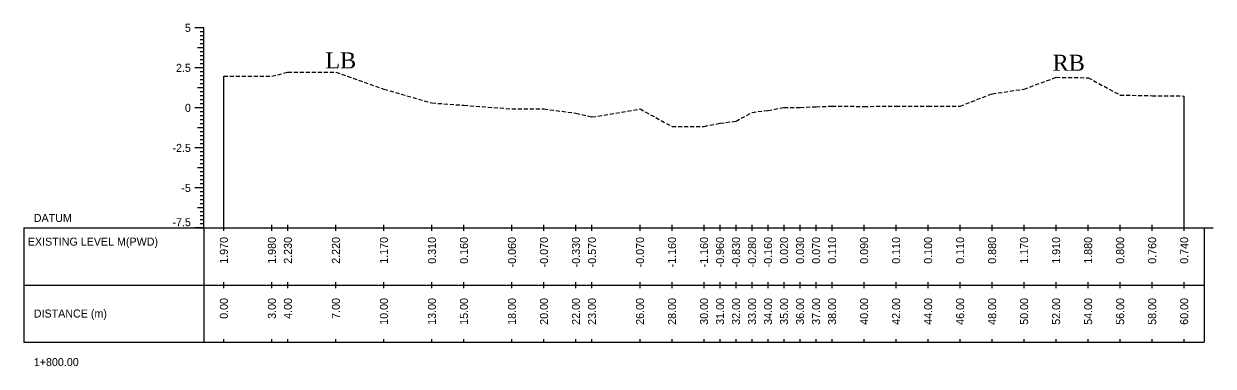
# Model space of a CAD drawing. Header units: inches. Extents: x 2527 to 3799, y -2520 to -1051.
# Drawn here: x 3584.5 to 3658.8, y -1367.1 to -1345.7 of the extents above; entities that cross this region are included whole.
import ezdxf
from ezdxf.enums import TextEntityAlignment as Align

# ---------------------------------------------------------------- set-up
doc = ezdxf.new("R2010")
doc.units = ezdxf.units.IN
doc.header["$MEASUREMENT"] = 0
doc.linetypes.add('HIDDEN', pattern=[0.375, 0.25, -0.125])
doc.layers.add('CS_Drawing', color=7, linetype='Continuous')
doc.layers.add('GL', color=3, linetype='HIDDEN')
doc.styles.add('romans', font='romans.shx')

msp = doc.modelspace()

# ---------------------------------------------------------------- linework, layer by layer
at = {"layer": 'CS_Drawing'}
for p, q in [((3595.741, -1345.985), (3595.179, -1345.985)), ((3595.741, -1345.985), (3595.347, -1345.985)), ((3595.741, -1345.985), (3595.516, -1345.985)), ((3595.741, -1346.235), (3595.516, -1346.235)), ((3595.741, -1346.485), (3595.516, -1346.485)), ((3595.741, -1358.485), (3595.741, -1345.985)), ((3595.741, -1347.235), (3595.347, -1347.235)), ((3595.741, -1346.735), (3595.516, -1346.735)), ((3595.741, -1346.985), (3595.516, -1346.985)), ((3595.741, -1347.235), (3595.516, -1347.235)), ((3595.741, -1347.485), (3595.516, -1347.485)), ((3595.741, -1347.735), (3595.516, -1347.735)), ((3595.741, -1347.985), (3595.516, -1347.985)), ((3595.741, -1348.485), (3595.179, -1348.485)), ((3595.741, -1348.485), (3595.347, -1348.485)), ((3595.741, -1348.235), (3595.516, -1348.235)), ((3595.741, -1348.485), (3595.516, -1348.485)), ((3595.741, -1348.735), (3595.516, -1348.735)), ((3595.741, -1348.985), (3595.516, -1348.985)), ((3595.741, -1349.235), (3595.516, -1349.235)), ((3595.741, -1349.485), (3595.516, -1349.485)), ((3596.991, -1358.485), (3596.991, -1349.015)), ((3595.741, -1349.735), (3595.347, -1349.735)), ((3595.741, -1349.735), (3595.516, -1349.735)), ((3595.741, -1349.985), (3595.516, -1349.985)), ((3595.741, -1350.235), (3595.516, -1350.235)), ((3656.991, -1358.485), (3656.991, -1350.245)), ((3595.741, -1350.985), (3595.179, -1350.985)), ((3595.741, -1350.985), (3595.347, -1350.985)), ((3595.741, -1350.485), (3595.516, -1350.485)), ((3595.741, -1350.735), (3595.516, -1350.735)), ((3595.741, -1350.985), (3595.516, -1350.985)), ((3595.741, -1351.235), (3595.516, -1351.235)), ((3595.741, -1351.485), (3595.516, -1351.485)), ((3595.741, -1351.735), (3595.516, -1351.735)), ((3595.741, -1352.235), (3595.347, -1352.235)), ((3595.741, -1351.985), (3595.516, -1351.985)), ((3595.741, -1352.235), (3595.516, -1352.235)), ((3595.741, -1352.485), (3595.516, -1352.485)), ((3595.741, -1352.735), (3595.516, -1352.735)), ((3595.741, -1352.985), (3595.516, -1352.985)), ((3595.741, -1353.485), (3595.179, -1353.485)), ((3595.741, -1353.485), (3595.347, -1353.485)), ((3595.741, -1353.235), (3595.516, -1353.235)), ((3595.741, -1353.485), (3595.516, -1353.485)), ((3595.741, -1353.735), (3595.516, -1353.735)), ((3595.741, -1353.985), (3595.516, -1353.985)), ((3595.741, -1354.235), (3595.516, -1354.235)), ((3595.741, -1354.485), (3595.516, -1354.485)), ((3595.741, -1354.735), (3595.347, -1354.735)), ((3595.741, -1354.735), (3595.516, -1354.735)), ((3595.741, -1354.985), (3595.516, -1354.985)), ((3595.741, -1355.235), (3595.516, -1355.235)), ((3595.741, -1355.985), (3595.179, -1355.985)), ((3595.741, -1355.985), (3595.347, -1355.985)), ((3595.741, -1355.485), (3595.516, -1355.485)), ((3595.741, -1355.735), (3595.516, -1355.735)), ((3595.741, -1355.985), (3595.516, -1355.985)), ((3595.741, -1356.235), (3595.516, -1356.235)), ((3595.741, -1356.485), (3595.516, -1356.485)), ((3595.741, -1356.735), (3595.516, -1356.735)), ((3595.741, -1357.235), (3595.347, -1357.235)), ((3595.741, -1356.985), (3595.516, -1356.985)), ((3595.741, -1357.235), (3595.516, -1357.235)), ((3595.741, -1357.485), (3595.516, -1357.485)), ((3595.741, -1357.735), (3595.516, -1357.735)), ((3595.741, -1357.985), (3595.516, -1357.985)), ((3595.741, -1358.235), (3595.516, -1358.235)), ((3596.991, -1358.673), (3596.991, -1358.298)), ((3599.991, -1358.673), (3599.991, -1358.298)), ((3600.991, -1358.673), (3600.991, -1358.298)), ((3603.991, -1358.673), (3603.991, -1358.298)), ((3606.991, -1358.673), (3606.991, -1358.298)), ((3609.991, -1358.673), (3609.991, -1358.298)), ((3611.991, -1358.673), (3611.991, -1358.298)), ((3614.991, -1358.673), (3614.991, -1358.298)), ((3616.991, -1358.673), (3616.991, -1358.298)), ((3618.991, -1358.673), (3618.991, -1358.298)), ((3619.991, -1358.673), (3619.991, -1358.298)), ((3622.991, -1358.673), (3622.991, -1358.298)), ((3624.991, -1358.673), (3624.991, -1358.298)), ((3626.991, -1358.673), (3626.991, -1358.298)), ((3627.991, -1358.673), (3627.991, -1358.298)), ((3628.991, -1358.673), (3628.991, -1358.298)), ((3629.991, -1358.673), (3629.991, -1358.298)), ((3630.991, -1358.673), (3630.991, -1358.298)), ((3631.991, -1358.673), (3631.991, -1358.298)), ((3632.991, -1358.673), (3632.991, -1358.298)), ((3633.991, -1358.673), (3633.991, -1358.298)), ((3634.991, -1358.673), (3634.991, -1358.298)), ((3636.991, -1358.673), (3636.991, -1358.298)), ((3638.991, -1358.673), (3638.991, -1358.298)), ((3640.991, -1358.673), (3640.991, -1358.298)), ((3642.991, -1358.673), (3642.991, -1358.298)), ((3644.991, -1358.673), (3644.991, -1358.298)), ((3646.991, -1358.673), (3646.991, -1358.298)), ((3648.991, -1358.673), (3648.991, -1358.298)), ((3650.991, -1358.673), (3650.991, -1358.298)), ((3652.991, -1358.673), (3652.991, -1358.298)), ((3654.991, -1358.673), (3654.991, -1358.298)), ((3656.991, -1358.673), (3656.991, -1358.298)), ((3584.491, -1358.485), (3595.741, -1358.485)), ((3584.491, -1358.485), (3584.491, -1365.61)), ((3595.741, -1358.485), (3595.179, -1358.485)), ((3595.741, -1358.485), (3595.347, -1358.485)), ((3595.741, -1358.485), (3595.516, -1358.485)), ((3595.741, -1358.485), (3658.241, -1358.485)), ((3595.741, -1358.485), (3595.741, -1365.61)), ((3658.241, -1358.485), (3658.804, -1358.485)), ((3658.241, -1358.485), (3658.635, -1358.485)), ((3658.241, -1358.485), (3658.466, -1358.485)), ((3658.241, -1358.485), (3658.241, -1365.61)), ((3584.491, -1362.048), (3595.741, -1362.048)), ((3595.741, -1362.048), (3658.241, -1362.048)), ((3595.741, -1362.048), (3658.241, -1362.048)), ((3596.991, -1362.235), (3596.991, -1361.86)), ((3599.991, -1362.235), (3599.991, -1361.86)), ((3600.991, -1362.235), (3600.991, -1361.86)), ((3603.991, -1362.235), (3603.991, -1361.86)), ((3606.991, -1362.235), (3606.991, -1361.86)), ((3609.991, -1362.235), (3609.991, -1361.86)), ((3611.991, -1362.235), (3611.991, -1361.86)), ((3614.991, -1362.235), (3614.991, -1361.86)), ((3616.991, -1362.235), (3616.991, -1361.86)), ((3618.991, -1362.235), (3618.991, -1361.86)), ((3619.991, -1362.235), (3619.991, -1361.86)), ((3622.991, -1362.235), (3622.991, -1361.86)), ((3624.991, -1362.235), (3624.991, -1361.86)), ((3626.991, -1362.235), (3626.991, -1361.86)), ((3627.991, -1362.235), (3627.991, -1361.86)), ((3628.991, -1362.235), (3628.991, -1361.86)), ((3629.991, -1362.235), (3629.991, -1361.86)), ((3630.991, -1362.235), (3630.991, -1361.86)), ((3631.991, -1362.235), (3631.991, -1361.86)), ((3632.991, -1362.235), (3632.991, -1361.86)), ((3633.991, -1362.235), (3633.991, -1361.86)), ((3634.991, -1362.235), (3634.991, -1361.86)), ((3636.991, -1362.235), (3636.991, -1361.86)), ((3638.991, -1362.235), (3638.991, -1361.86)), ((3640.991, -1362.235), (3640.991, -1361.86)), ((3642.991, -1362.235), (3642.991, -1361.86)), ((3644.991, -1362.235), (3644.991, -1361.86)), ((3646.991, -1362.235), (3646.991, -1361.86)), ((3648.991, -1362.235), (3648.991, -1361.86)), ((3650.991, -1362.235), (3650.991, -1361.86)), ((3652.991, -1362.235), (3652.991, -1361.86)), ((3654.991, -1362.235), (3654.991, -1361.86)), ((3656.991, -1362.235), (3656.991, -1361.86)), ((3584.491, -1365.61), (3595.741, -1365.61)), ((3595.741, -1365.61), (3658.241, -1365.61)), ((3596.991, -1365.61), (3596.991, -1365.423)), ((3599.991, -1365.61), (3599.991, -1365.423)), ((3600.991, -1365.61), (3600.991, -1365.423)), ((3603.991, -1365.61), (3603.991, -1365.423)), ((3606.991, -1365.61), (3606.991, -1365.423)), ((3609.991, -1365.61), (3609.991, -1365.423)), ((3611.991, -1365.61), (3611.991, -1365.423)), ((3614.991, -1365.61), (3614.991, -1365.423)), ((3616.991, -1365.61), (3616.991, -1365.423)), ((3618.991, -1365.61), (3618.991, -1365.423)), ((3619.991, -1365.61), (3619.991, -1365.423)), ((3622.991, -1365.61), (3622.991, -1365.423)), ((3624.991, -1365.61), (3624.991, -1365.423)), ((3626.991, -1365.61), (3626.991, -1365.423)), ((3627.991, -1365.61), (3627.991, -1365.423)), ((3628.991, -1365.61), (3628.991, -1365.423)), ((3629.991, -1365.61), (3629.991, -1365.423)), ((3630.991, -1365.61), (3630.991, -1365.423)), ((3631.991, -1365.61), (3631.991, -1365.423)), ((3632.991, -1365.61), (3632.991, -1365.423)), ((3633.991, -1365.61), (3633.991, -1365.423)), ((3634.991, -1365.61), (3634.991, -1365.423)), ((3636.991, -1365.61), (3636.991, -1365.423)), ((3638.991, -1365.61), (3638.991, -1365.423)), ((3640.991, -1365.61), (3640.991, -1365.423)), ((3642.991, -1365.61), (3642.991, -1365.423)), ((3644.991, -1365.61), (3644.991, -1365.423)), ((3646.991, -1365.61), (3646.991, -1365.423)), ((3648.991, -1365.61), (3648.991, -1365.423)), ((3650.991, -1365.61), (3650.991, -1365.423)), ((3652.991, -1365.61), (3652.991, -1365.423)), ((3654.991, -1365.61), (3654.991, -1365.423)), ((3656.991, -1365.61), (3656.991, -1365.423))]:
    msp.add_line(p, q, dxfattribs=at)
at = {"layer": 'GL'}
msp.add_lwpolyline([(3596.991, -1349.015), (3599.991, -1349.005), (3600.991, -1348.755), (3603.991, -1348.765), (3606.991, -1349.815), (3609.991, -1350.675), (3611.991, -1350.825), (3614.991, -1351.045), (3616.991, -1351.055), (3618.991, -1351.315), (3619.991, -1351.555), (3622.991, -1351.055), (3624.991, -1352.145), (3626.991, -1352.145), (3627.991, -1351.945), (3628.991, -1351.815), (3629.991, -1351.265), (3630.991, -1351.145), (3631.991, -1350.965), (3632.991, -1350.955), (3633.991, -1350.915), (3634.991, -1350.875), (3636.991, -1350.895), (3638.991, -1350.875), (3640.991, -1350.885), (3642.991, -1350.875), (3644.991, -1350.105), (3646.991, -1349.815), (3648.991, -1349.075), (3650.991, -1349.105), (3652.991, -1350.185), (3654.991, -1350.225), (3656.991, -1350.245)], dxfattribs=at)

# ---------------------------------------------------------------- texts
at = {"char_height": 1, "width": 87.77218, "attachment_point": 1, "style": 'romans'}
for s, insert in [('{\\fTimes New Roman|b0|i0|c0|p18;LB}', (3603.331, -1347.52)), ('{\\fTimes New Roman|b0|i0|c0|p18;RB}', (3648.77, -1347.668))]:
    msp.add_mtext(s, dxfattribs=dict(at, insert=insert))
at = {"layer": 'CS_Drawing'}
for s, p in [('5', (3594.929, -1345.985)), ('2.5', (3594.929, -1348.485)), ('0', (3594.929, -1350.985)), ('-2.5', (3594.929, -1353.485)), ('-5', (3594.929, -1355.985))]:
    msp.add_text(s, height=0.5, dxfattribs=at).set_placement(p, align=Align.MIDDLE_RIGHT)
for s, p in [('DATUM', (3585.116, -1357.86)), ('EXISTING LEVEL M(PWD)', (3584.742, -1359.338)), ('DISTANCE (m)', (3585.116, -1363.829)), ('1+800.00', (3585.116, -1366.86))]:
    msp.add_text(s, height=0.5, dxfattribs=at).set_placement(p, align=Align.MIDDLE_LEFT)
msp.add_text('-7.5', height=0.5, dxfattribs=at).set_placement((3594.929, -1358.373), align=Align.RIGHT)
for s, p in [('1.970', (3596.991, -1359.048)), ('1.980', (3599.991, -1359.048)), ('2.230', (3600.991, -1359.048)), ('2.220', (3603.991, -1359.048)), ('1.170', (3606.991, -1359.048)), ('0.310', (3609.991, -1359.048)), ('0.160', (3611.991, -1359.048)), ('-0.060', (3614.991, -1359.048)), ('-0.070', (3616.991, -1359.048)), ('-0.330', (3618.991, -1359.048)), ('-0.570', (3619.991, -1359.048)), ('-0.070', (3622.991, -1359.048)), ('-1.160', (3624.991, -1359.048)), ('-1.160', (3626.991, -1359.048)), ('-0.960', (3627.991, -1359.048)), ('-0.830', (3628.991, -1359.048)), ('-0.280', (3629.991, -1359.048)), ('-0.160', (3630.991, -1359.048)), ('0.020', (3631.991, -1359.048)), ('0.030', (3632.991, -1359.048)), ('0.070', (3633.991, -1359.048)), ('0.110', (3634.991, -1359.048)), ('0.090', (3636.991, -1359.048)), ('0.110', (3638.991, -1359.048)), ('0.100', (3640.991, -1359.048)), ('0.110', (3642.991, -1359.048)), ('0.880', (3644.991, -1359.048)), ('1.170', (3646.991, -1359.048)), ('1.910', (3648.991, -1359.048)), ('1.880', (3650.991, -1359.048)), ('0.800', (3652.991, -1359.048)), ('0.760', (3654.991, -1359.048)), ('0.740', (3656.991, -1359.048)), ('0.00', (3596.991, -1362.86)), ('3.00', (3599.991, -1362.86)), ('4.00', (3600.991, -1362.86)), ('7.00', (3603.991, -1362.86)), ('10.00', (3606.991, -1362.86)), ('13.00', (3609.991, -1362.86)), ('15.00', (3611.991, -1362.86)), ('18.00', (3614.991, -1362.86)), ('20.00', (3616.991, -1362.86)), ('22.00', (3618.991, -1362.86)), ('23.00', (3619.991, -1362.86)), ('26.00', (3622.991, -1362.86)), ('28.00', (3624.991, -1362.86)), ('30.00', (3626.991, -1362.86)), ('31.00', (3627.991, -1362.86)), ('32.00', (3628.991, -1362.86)), ('33.00', (3629.991, -1362.86)), ('34.00', (3630.991, -1362.86)), ('35.00', (3631.991, -1362.86)), ('36.00', (3632.991, -1362.86)), ('37.00', (3633.991, -1362.86)), ('38.00', (3634.991, -1362.86)), ('40.00', (3636.991, -1362.86)), ('42.00', (3638.991, -1362.86)), ('44.00', (3640.991, -1362.86)), ('46.00', (3642.991, -1362.86)), ('48.00', (3644.991, -1362.86)), ('50.00', (3646.991, -1362.86)), ('52.00', (3648.991, -1362.86)), ('54.00', (3650.991, -1362.86)), ('56.00', (3652.991, -1362.86)), ('58.00', (3654.991, -1362.86)), ('60.00', (3656.991, -1362.86))]:
    msp.add_text(s, height=0.5, rotation=90, dxfattribs=at).set_placement(p, align=Align.MIDDLE_RIGHT)

doc.saveas('drawing.dxf')
